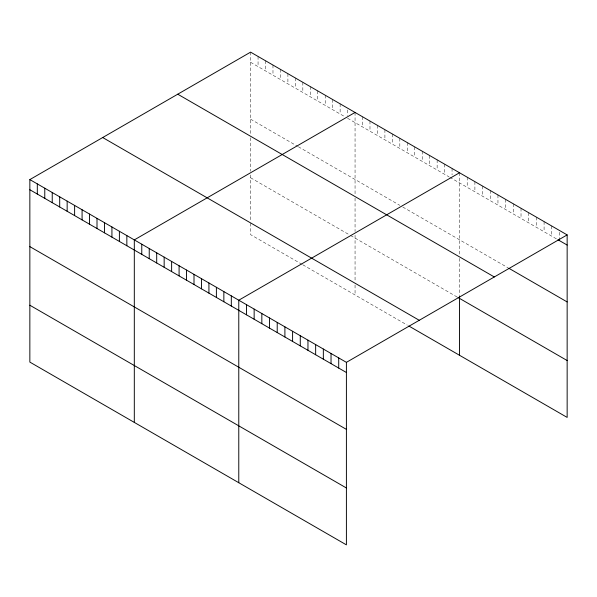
<?xml version="1.0" encoding="UTF-8"?>
<svg xmlns="http://www.w3.org/2000/svg" width="597" height="597" viewBox="0 0 597 597"><rect width="100%" height="100%" fill="white"/><g stroke="black" fill="none" stroke-linecap="round" stroke-linejoin="round"><path stroke-width="0.45" stroke-dasharray="2.98 2.24" d="M250.598 62.297L344.611 116.579M347.596 118.296L449.078 176.884M449.825 177.316L556.389 238.845M250.598 119.176L297.604 146.31M298.351 146.743L399.826 205.331M402.811 207.055L507.957 267.755M250.598 177.772L349.835 235.069M350.581 235.502L457.287 297.105M302.082 264.374L250.598 234.651L250.598 222.009M302.828 264.807L407.288 325.119M559.464 232.308L559.464 237.852M551.777 226.024L551.777 236.181M544.083 221.584L544.083 231.74M536.397 217.151L536.397 227.3M528.711 212.711L528.711 222.868M521.024 208.271L521.024 218.427M513.338 203.831L513.338 213.987M505.652 199.398L505.652 209.547M497.958 194.958L497.958 205.107M490.271 190.518L490.271 200.674M482.585 186.077L482.585 196.234M474.899 181.645L474.899 191.794M467.212 177.205L467.212 187.354M459.518 172.764L459.518 255.606M459.518 258.397L459.518 295.605M452.063 168.458L452.063 174.921M444.601 164.145L444.601 174.302M437.138 159.839L437.138 169.996M429.676 155.533L429.676 165.682M422.213 151.228L422.213 161.377M414.751 146.914L414.751 157.071M407.288 142.608L407.288 152.765M399.826 138.303L399.826 148.452M392.371 133.989L392.371 144.146M384.908 129.683L384.908 139.84M377.446 125.377L377.446 135.534M369.983 121.072L369.983 131.221M362.521 116.758L362.521 126.915M355.058 112.452L355.058 194.368M355.058 198.085L355.058 231.576M355.058 235.293L355.058 281.418M355.058 285.03L355.058 294.963M347.596 109.99L347.596 115.527M340.133 103.841L340.133 113.99M332.678 99.527L332.678 109.684M325.216 95.221L325.216 105.378M317.753 90.916L317.753 101.065M310.291 86.602L310.291 96.759M302.828 82.296L302.828 92.453M295.366 77.991L295.366 88.147M287.903 73.685L287.903 83.834M280.441 69.371L280.441 79.528M272.978 65.066L272.978 75.222M265.523 60.76L265.523 70.909M258.061 56.454L258.061 66.603M250.598 52.14L250.598 134.056M250.598 137.773L250.598 171.264M250.598 174.981L250.598 221.106"/><path stroke-width="0.9" d="M29.85 179.593L346.402 362.349L346.402 544.86L29.85 362.095L29.85 179.593L250.598 52.14L567.15 234.905L567.15 417.407L408.781 325.977M355.058 112.452L134.31 239.897L134.31 422.407M459.518 172.764L238.778 300.209L238.778 482.719M346.402 362.349L567.15 234.905M557.926 239.733L567.15 245.054M508.726 268.202L567.15 301.933M177.749 94.199L494.301 276.963M458.033 297.53L567.15 360.536M102.699 137.534L419.251 320.29M29.85 189.742L346.402 372.506M29.85 246.621L346.402 429.377M29.85 305.224L346.402 487.98M559.464 238.77L559.464 240.621M459.518 296.537L459.518 355.275M338.715 357.909L338.715 368.065M331.029 353.476L331.029 363.625M323.343 349.036L323.343 359.185M315.649 344.596L315.649 354.752M307.962 340.156L307.962 350.312M300.276 335.715L300.276 345.872M292.59 331.283L292.59 341.432M284.903 326.843L284.903 336.999M277.217 322.402L277.217 332.559M269.523 317.962L269.523 328.119M261.837 313.529L261.837 323.678M254.15 309.089L254.15 319.238M246.464 304.649L246.464 314.806M231.315 295.903L231.315 306.06M223.853 291.597L223.853 301.746M216.39 287.284L216.39 297.44M208.928 282.978L208.928 293.134M201.465 278.672L201.465 288.829M194.003 274.366L194.003 284.515M186.54 270.053L186.54 280.209M179.085 265.747L179.085 275.904M171.623 261.441L171.623 271.59M164.16 257.135L164.16 267.284M156.698 252.822L156.698 262.978M149.235 248.516L149.235 258.673M141.773 244.21L141.773 254.359M126.848 235.591L126.848 245.748M119.393 231.285L119.393 241.442M111.93 226.979L111.93 237.128M104.468 222.666L104.468 232.823M97.005 218.36L97.005 228.517M89.543 214.054L89.543 224.203M82.08 209.748L82.08 219.897M74.618 205.435L74.618 215.592M67.155 201.129L67.155 211.286M59.7 196.823L59.7 206.972M52.237 192.51L52.237 202.667M44.775 188.204L44.775 198.361M37.312 183.898L37.312 194.047"/></g></svg>
